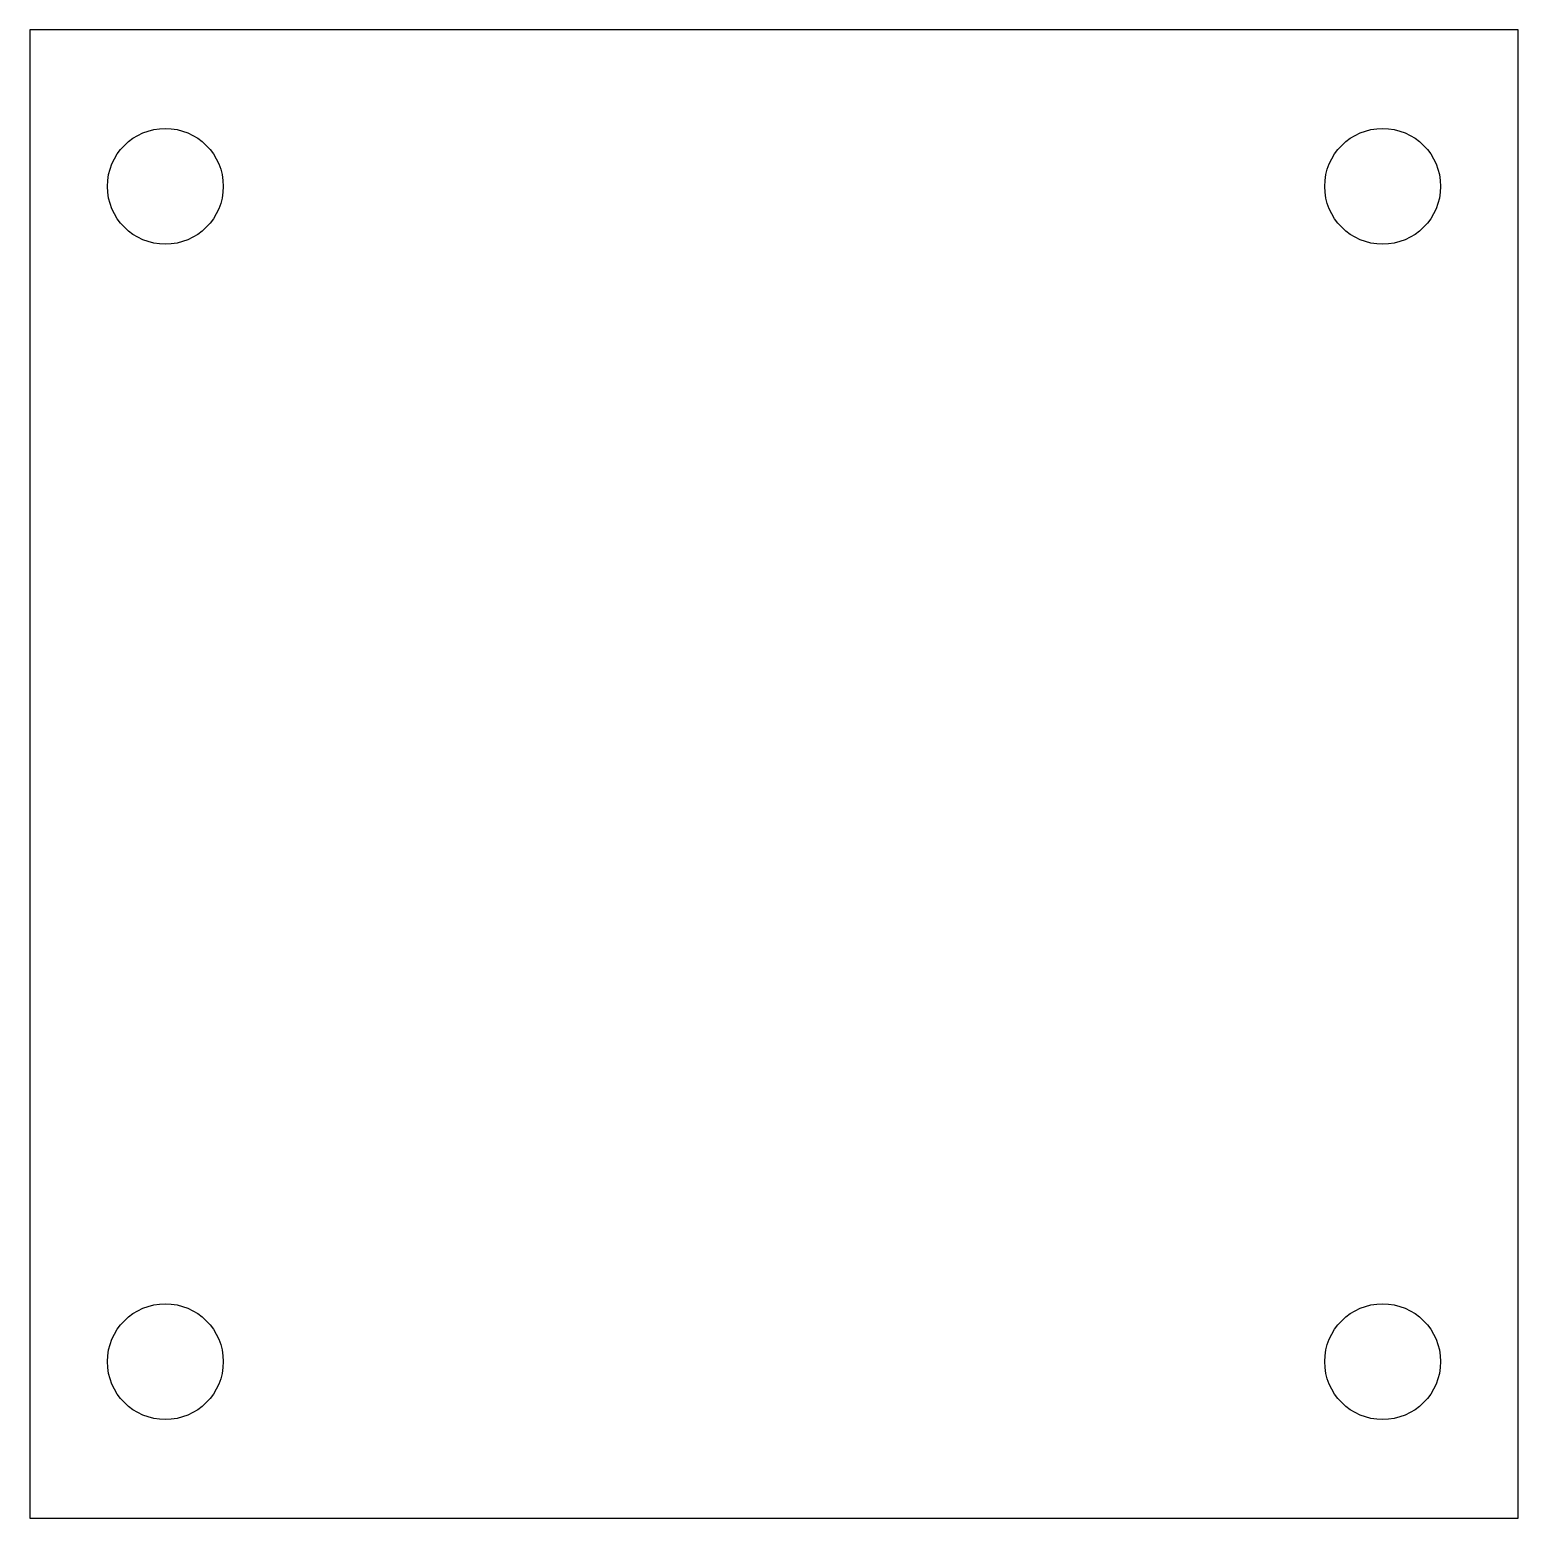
# Model space of a CAD drawing. Header units: inches. Extents: x -0.89 to 0.89, y -0.89 to 0.89.
import ezdxf

# ---------------------------------------------------------------- set-up
doc = ezdxf.new("R2010")
doc.units = ezdxf.units.IN
doc.header["$LTSCALE"] = 0.03937
doc.header["$MEASUREMENT"] = 0
doc.layers.add('Default', color=18, linetype='Continuous')

msp = doc.modelspace()

# ---------------------------------------------------------------- linework, layer by layer
at = {"layer": 'Default', "color": 4}
msp.add_lwpolyline([(-0.8865, -0.8865), (0.8865, -0.8865), (0.8865, 0.8865), (-0.8865, 0.8865)], close=True, dxfattribs=at)
at = {"layer": 'Default', "color": 5}
for centre in [(-0.725, 0.7), (0.725, 0.7), (-0.725, -0.7), (0.725, -0.7)]:
    msp.add_circle(centre, 0.069, dxfattribs=at)

doc.saveas('drawing.dxf')
